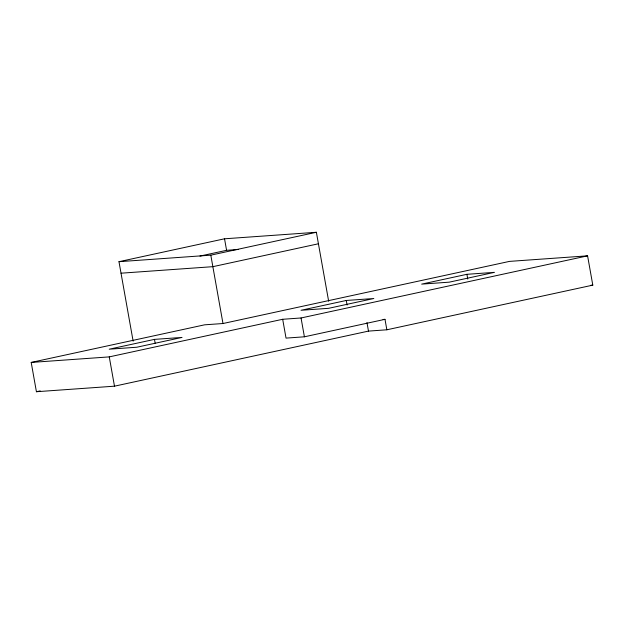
<?xml version="1.0" encoding="UTF-8"?>
<svg xmlns="http://www.w3.org/2000/svg" width="624" height="624" viewBox="0 0 624 624"><rect width="100%" height="100%" fill="white"/><g stroke="black" fill="none" stroke-linecap="round" stroke-linejoin="round"><path stroke-width="0.94" d="M133.13 341.156L118.973 261.69L224.539 238.797L316.376 232.276L328.653 301.213M199.961 256.082L226.582 250.31L238.189 249.483M118.973 261.69L210.811 255.161L316.376 232.276M318.419 243.781L212.862 266.674L121.025 273.195M31.2 362.427L204.617 324.823L222.986 323.521L509.519 261.386L587.582 255.84L592.8 285.137L386.857 329.792L368.488 331.102L114.481 386.178L36.418 391.724L31.2 362.427L109.262 356.889L282.68 319.277L301.049 317.975L587.582 255.84M154.479 339.378L109.239 349.19L136.789 347.233L182.029 337.428L154.479 339.378L155.15 343.161M346.273 300.472L301.033 310.276L328.575 308.326L373.823 298.514L346.273 300.472L347.084 305.05M466.908 274.31L421.668 284.123L449.218 282.165L494.458 272.353L466.908 274.31L467.75 279.037M36.418 391.724L40.232 390.897M282.68 319.277L286.034 338.114L304.403 336.804L384.992 319.332L386.857 329.792M590.873 285.269L592.8 285.137M383.058 319.472L384.992 319.332M366.959 322.538L368.488 331.102M301.049 317.975L304.403 336.804M224.539 238.797L226.582 250.31M210.811 255.161L222.986 323.521M109.262 356.889L114.481 386.178"/></g></svg>
